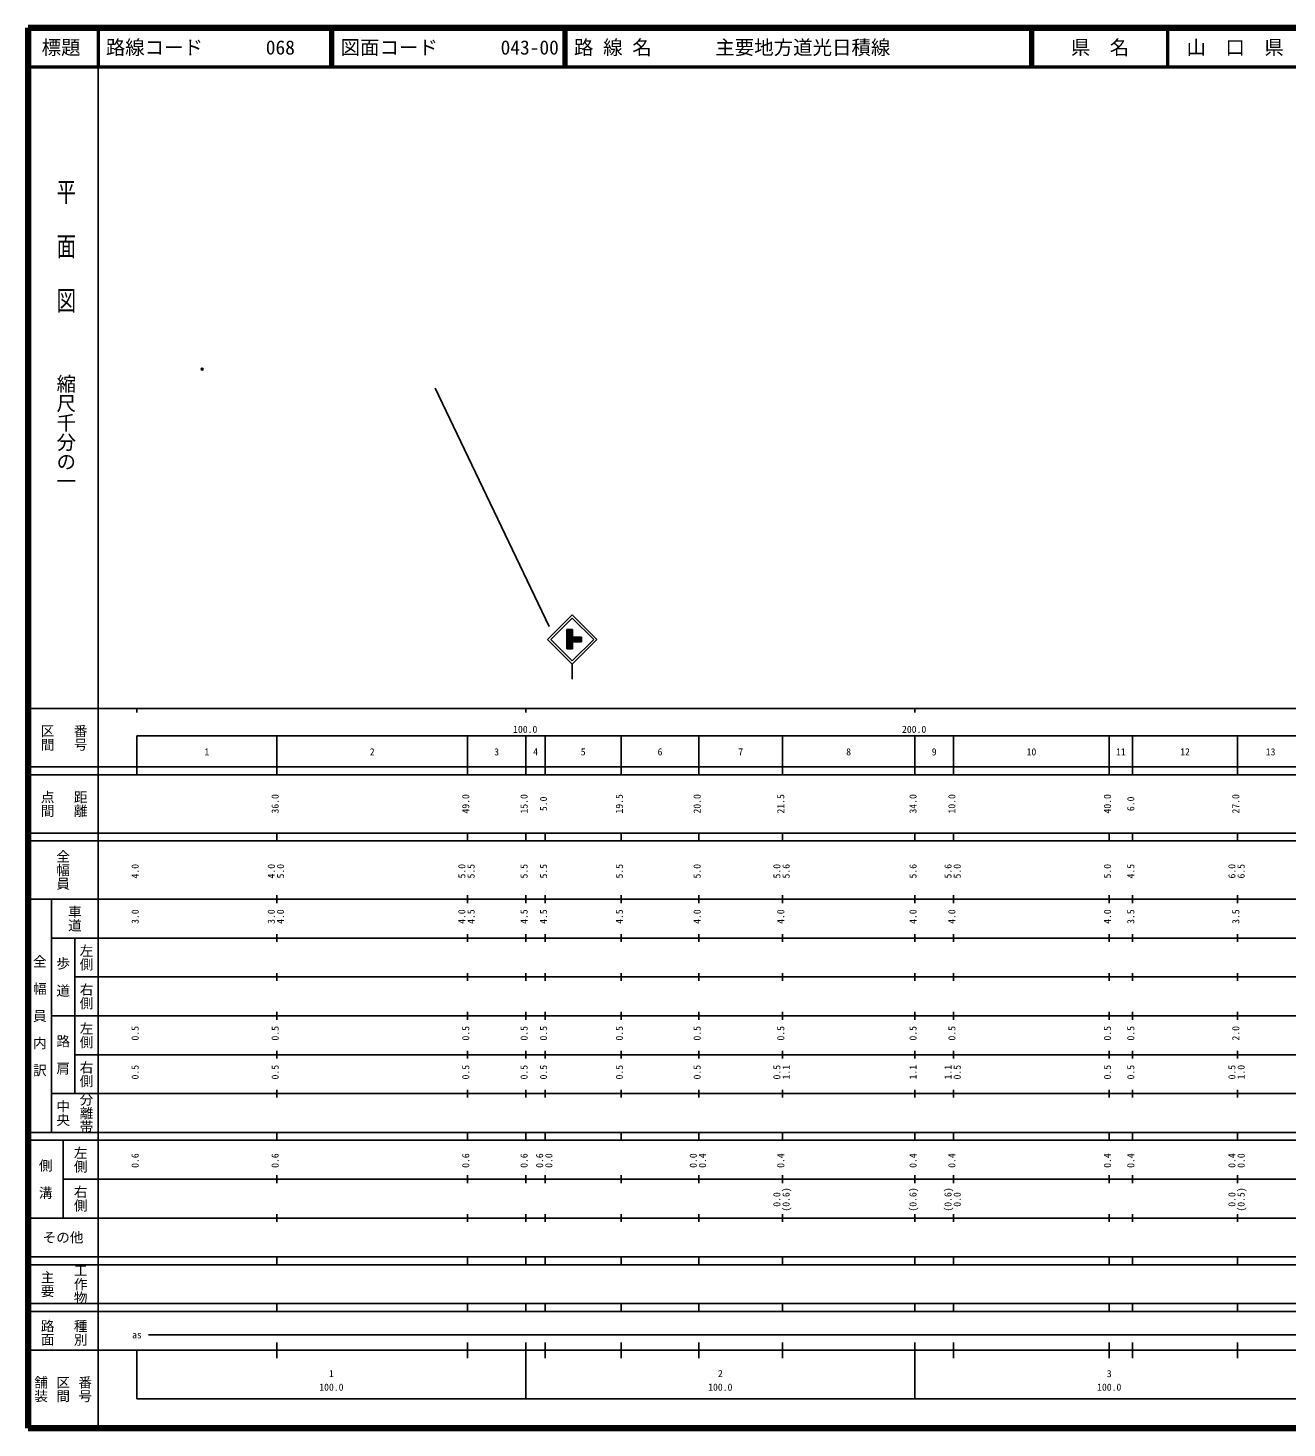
# Model space of a CAD drawing. Units: millimetres on the paper, with parts at other scales. Extents: x 40 to 680, y 20 to 380.
# Drawn here: x 40 to 363.7, y 20 to 380 of the extents above; entities that cross this region are included whole.
import ezdxf
from ezdxf.enums import TextEntityAlignment as Align

# ---------------------------------------------------------------- set-up
doc = ezdxf.new("R2010")
doc.units = ezdxf.units.MM
doc.header["$PDMODE"] = 32
doc.header["$PDSIZE"] = 0.5
doc.layers.add('M-OTRS', color=6, linetype='Continuous')
doc.layers.add('M-TTL-TXT', color=7, linetype='Continuous')
for name, color, linetype, lineweight in [('M-STR-STRC', 7, 'Continuous', 25), ('M-TTL', 2, 'Continuous', 140), ('M-TTL-BAND', 7, 'Continuous', 25), ('M-TTL-LINE', 7, 'Continuous', 50)]:
    doc.layers.add(name, color=color, linetype=linetype, lineweight=lineweight)
doc.styles.add('@ＭＳ ゴシック', font='')
doc.styles.add('ＭＳ ゴシック', font='')
doc.styles.get('@ＭＳ ゴシック').set_extended_font_data('@MS Gothic')
doc.styles.get('ＭＳ ゴシック').set_extended_font_data('MS Gothic')

msp = doc.modelspace()

# ---------------------------------------------------------------- hatches: boundary and pattern name
at = {"layer": 'M-STR-STRC'}
h = msp.add_hatch(dxfattribs=at)
h.set_pattern_fill('USER', color=256, style=0, pattern_type=2)
h.set_pattern_definition([(225, (180.014, 225.352), (0.07071, -0.07071), [])])
h.paths.add_polyline_path([(178.576, 220.366), (180.014, 220.366), (180.014, 222.188), (182.315, 222.188), (182.315, 223.338), (180.014, 223.338), (180.014, 225.352), (178.576, 225.352)])

# ---------------------------------------------------------------- linework, layer by layer
at = {"layer": 'M-OTRS'}
msp.add_point((84.81, 292.292), dxfattribs=at)
at = {"layer": 'M-STR-STRC'}
for p, q in [((144.677, 287.401), (173.998, 226.103)), ((179.935, 229.128), (173.571, 222.764)), ((179.935, 228.28), (174.42, 222.764)), ((186.299, 222.764), (179.935, 229.128)), ((185.451, 222.764), (179.935, 228.28)), ((178.576, 225.352), (178.576, 220.366)), ((180.014, 225.352), (178.576, 225.352)), ((180.014, 223.338), (180.014, 225.352)), ((180.014, 223.338), (182.315, 223.338)), ((182.315, 223.338), (182.315, 222.188)), ((179.935, 216.4), (173.571, 222.764)), ((179.935, 217.249), (174.42, 222.764)), ((178.576, 220.366), (180.014, 220.366)), ((179.935, 216.4), (186.299, 222.764)), ((179.935, 217.249), (185.451, 222.764)), ((180.014, 220.366), (180.014, 222.188)), ((180.014, 222.188), (182.315, 222.188)), ((179.935, 212.581), (179.935, 216.4))]:
    msp.add_line(p, q, dxfattribs=at)
at = {"layer": 'M-TTL'}
for p, q in [((40, 380), (40, 20)), ((680, 380), (40, 380)), ((40, 20), (680, 20))]:
    msp.add_line(p, q, dxfattribs=at)
at = {"layer": 'M-TTL-BAND'}
for p, q in [((58, 370), (58, 20)), ((40, 205), (579, 205)), ((68, 205), (68, 204)), ((168, 205), (168, 204)), ((268, 205), (268, 204)), ((68, 198), (579, 198)), ((68, 198), (68, 188)), ((104, 188), (104, 198)), ((153, 188), (153, 198)), ((168, 188), (168, 198)), ((173, 188), (173, 198)), ((192.5, 188), (192.5, 198)), ((212.5, 188), (212.5, 198)), ((234, 188), (234, 198)), ((268, 188), (268, 198)), ((278, 188), (278, 198)), ((318, 188), (318, 198)), ((324, 188), (324, 198)), ((351, 188), (351, 198)), ((40, 190), (579, 190)), ((40, 188), (579, 188)), ((40, 173), (579, 173)), ((104, 171), (104, 173)), ((153, 171), (153, 173)), ((168, 171), (168, 173)), ((173, 171), (173, 173)), ((192.5, 171), (192.5, 173)), ((212.5, 171), (212.5, 173)), ((234, 171), (234, 173)), ((268, 171), (268, 173)), ((278, 171), (278, 173)), ((318, 171), (318, 173)), ((324, 171), (324, 173)), ((351, 171), (351, 173)), ((40, 171), (579, 171)), ((40, 156), (579, 156)), ((46, 96), (46, 156)), ((104, 155), (104, 157)), ((153, 155), (153, 157)), ((168, 155), (168, 157)), ((173, 155), (173, 157)), ((192.5, 155), (192.5, 157)), ((212.5, 155), (212.5, 157)), ((234, 155), (234, 157)), ((268, 155), (268, 157)), ((278, 155), (278, 157)), ((318, 155), (318, 157)), ((324, 155), (324, 157)), ((351, 155), (351, 157)), ((46, 146), (579, 146)), ((52, 146), (52, 106)), ((104, 145), (104, 147)), ((153, 145), (153, 147)), ((168, 145), (168, 147)), ((173, 145), (173, 147)), ((192.5, 145), (192.5, 147)), ((212.5, 145), (212.5, 147)), ((234, 145), (234, 147)), ((268, 145), (268, 147)), ((278, 145), (278, 147)), ((318, 145), (318, 147)), ((324, 145), (324, 147)), ((351, 145), (351, 147)), ((104, 135), (104, 137)), ((153, 135), (153, 137)), ((168, 135), (168, 137)), ((173, 135), (173, 137)), ((192.5, 135), (192.5, 137)), ((212.5, 135), (212.5, 137)), ((234, 135), (234, 137)), ((268, 135), (268, 137)), ((278, 135), (278, 137)), ((318, 135), (318, 137)), ((324, 135), (324, 137)), ((351, 135), (351, 137)), ((52, 136), (579, 136)), ((46, 126), (579, 126)), ((104, 125), (104, 127)), ((153, 125), (153, 127)), ((168, 125), (168, 127)), ((173, 125), (173, 127)), ((192.5, 125), (192.5, 127)), ((212.5, 125), (212.5, 127)), ((234, 125), (234, 127)), ((268, 125), (268, 127)), ((278, 125), (278, 127)), ((318, 125), (318, 127)), ((324, 125), (324, 127)), ((351, 125), (351, 127)), ((52, 116), (579, 116)), ((104, 115), (104, 117)), ((153, 115), (153, 117)), ((168, 115), (168, 117)), ((173, 115), (173, 117)), ((192.5, 115), (192.5, 117)), ((212.5, 115), (212.5, 117)), ((234, 115), (234, 117)), ((268, 115), (268, 117)), ((278, 115), (278, 117)), ((318, 115), (318, 117)), ((324, 115), (324, 117)), ((351, 115), (351, 117)), ((46, 106), (579, 106)), ((104, 105), (104, 107)), ((153, 105), (153, 107)), ((168, 105), (168, 107)), ((173, 105), (173, 107)), ((192.5, 105), (192.5, 107)), ((212.5, 105), (212.5, 107)), ((234, 105), (234, 107)), ((268, 105), (268, 107)), ((278, 105), (278, 107)), ((318, 105), (318, 107)), ((324, 105), (324, 107)), ((351, 105), (351, 107)), ((40, 96), (579, 96)), ((40, 94), (579, 94)), ((49, 94), (49, 74)), ((104, 94), (104, 96)), ((153, 94), (153, 96)), ((168, 94), (168, 96)), ((173, 94), (173, 96)), ((192.5, 94), (192.5, 96)), ((212.5, 94), (212.5, 96)), ((234, 94), (234, 96)), ((268, 94), (268, 96)), ((278, 94), (278, 96)), ((318, 94), (318, 96)), ((324, 94), (324, 96)), ((351, 94), (351, 96)), ((49, 84), (579, 84)), ((104, 83), (104, 85)), ((153, 83), (153, 85)), ((168, 83), (168, 85)), ((173, 83), (173, 85)), ((192.5, 83), (192.5, 85)), ((212.5, 83), (212.5, 85)), ((234, 83), (234, 85)), ((268, 83), (268, 85)), ((278, 83), (278, 85)), ((318, 83), (318, 85)), ((324, 83), (324, 85)), ((351, 83), (351, 85)), ((40, 74), (579, 74)), ((104, 73), (104, 75)), ((153, 73), (153, 75)), ((168, 73), (168, 75)), ((173, 73), (173, 75)), ((192.5, 73), (192.5, 75)), ((212.5, 73), (212.5, 75)), ((234, 73), (234, 75)), ((268, 73), (268, 75)), ((278, 73), (278, 75)), ((318, 73), (318, 75)), ((324, 73), (324, 75)), ((351, 73), (351, 75)), ((40, 64), (579, 64)), ((40, 62), (579, 62)), ((104, 62), (104, 64)), ((153, 62), (153, 64)), ((168, 62), (168, 64)), ((173, 62), (173, 64)), ((192.5, 62), (192.5, 64)), ((212.5, 62), (212.5, 64)), ((234, 62), (234, 64)), ((268, 62), (268, 64)), ((278, 62), (278, 64)), ((318, 62), (318, 64)), ((324, 62), (324, 64)), ((351, 62), (351, 64)), ((40, 52), (579, 52)), ((104, 50), (104, 52)), ((153, 50), (153, 52)), ((168, 50), (168, 52)), ((173, 50), (173, 52)), ((192.5, 50), (192.5, 52)), ((212.5, 50), (212.5, 52)), ((234, 50), (234, 52)), ((268, 50), (268, 52)), ((278, 50), (278, 52)), ((318, 50), (318, 52)), ((324, 50), (324, 52)), ((351, 50), (351, 52)), ((40, 50), (579, 50)), ((71, 44), (505, 44)), ((40, 40), (579, 40)), ((68, 40), (68, 27.5)), ((104, 38), (104, 42)), ((153, 38), (153, 42)), ((168, 27.5), (168, 42)), ((173, 38), (173, 42)), ((192.5, 38), (192.5, 42)), ((212.5, 38), (212.5, 42)), ((234, 38), (234, 42)), ((268, 27.5), (268, 42)), ((278, 38), (278, 42)), ((318, 38), (318, 42)), ((324, 38), (324, 42)), ((351, 38), (351, 42)), ((68, 27.5), (579, 27.5))]:
    msp.add_line(p, q, dxfattribs=at)
at = {"layer": 'M-TTL-LINE'}
for p, q in [((58, 380), (58, 370)), ((117.75, 380), (117.75, 370)), ((118.25, 380), (118.25, 370)), ((177.75, 380), (177.75, 370)), ((178.25, 380), (178.25, 370)), ((297.75, 380), (297.75, 370)), ((298.25, 380), (298.25, 370)), ((333, 380), (333, 370)), ((40, 370), (680, 370))]:
    msp.add_line(p, q, dxfattribs=at)

# ---------------------------------------------------------------- texts
at = {"layer": 'M-TTL-BAND', "style": '@ＭＳ ゴシック', "width": 1.4}
msp.add_text('平  面  図', height=3.666, rotation=270, dxfattribs=at).set_placement((49.777, 306.475), align=Align.MIDDLE_RIGHT)
at = {"layer": 'M-TTL-BAND', "style": '@ＭＳ ゴシック'}
msp.add_text('縮尺千分の一', height=3.666, rotation=270, dxfattribs=at).set_placement((49.777, 261.03), align=Align.MIDDLE_RIGHT)
for s, p in [('区間', (45, 197.5)), ('番号', (53.5, 197.5)), ('点間', (45, 180.5)), ('距離', (53.5, 180.5)), ('全幅員', (49, 163.5)), ('車道', (52, 151)), ('左側', (55, 141)), ('全\u3000幅\u3000員\u3000内\u3000訳', (43, 126)), ('歩\u3000道', (49, 136)), ('右側', (55, 131)), ('左側', (55, 121)), ('路\u3000肩', (49, 116)), ('右側', (55, 111)), ('分離帯', (55, 101)), ('中央', (49, 101)), ('左側', (53.5, 89)), ('側\u3000溝', (44.5, 84)), ('右側', (53.5, 79)), ('工作物', (53.5, 57)), ('主要', (45, 57)), ('路面', (45, 44.5)), ('種別', (53.5, 44.5)), ('舗装', (43.333, 30)), ('区間', (49, 30)), ('番号', (54.667, 30))]:
    msp.add_text(s, height=2.566, rotation=270, dxfattribs=at).set_placement(p, align=Align.MIDDLE_CENTER)
at = {"layer": 'M-TTL-BAND', "style": 'ＭＳ ゴシック'}
for s, p in [('100.0', (167.844, 198.195)), ('200.0', (267.844, 198.195)), ('1', (86, 192.405)), ('2', (128.5, 192.405)), ('3', (160.5, 192.405)), ('4', (170.5, 192.405)), ('5', (182.75, 192.405)), ('6', (202.5, 192.405)), ('7', (223.25, 192.405)), ('8', (251, 192.405)), ('9', (273, 192.405)), ('10', (298, 192.405)), ('11', (321, 192.405)), ('12', (337.5, 192.405)), ('13', (359.5, 192.405)), ('as', (68, 42.5)), ('1', (118, 32.523)), ('2', (218, 32.523)), ('3', (318, 32.523)), ('100.0', (118, 29.033)), ('100.0', (218, 29.033)), ('100.0', (318, 29.033))]:
    msp.add_text(s, height=1.833, dxfattribs=at).set_placement(p, align=Align.BOTTOM_CENTER)
for s, p in [('36.0', (105, 180.5)), ('49.0', (154, 180.5)), ('15.0', (169, 180.5)), ('5.0', (174, 180.5)), ('19.5', (193.5, 180.5)), ('20.0', (213.5, 180.5)), ('21.5', (235, 180.5)), ('34.0', (269, 180.5)), ('10.0', (279, 180.5)), ('40.0', (319, 180.5)), ('6.0', (325, 180.5)), ('27.0', (352, 180.5)), ('4.0', (69, 163.174)), ('4.0', (104, 163.174)), ('5.0', (106.37, 163.174)), ('5.0', (153, 163.174)), ('5.5', (155.37, 163.174)), ('5.5', (169, 163.174)), ('5.5', (174, 163.174)), ('5.5', (193.5, 163.174)), ('5.0', (213.5, 163.174)), ('5.0', (234, 163.174)), ('5.6', (236.37, 163.174)), ('5.6', (269, 163.174)), ('5.6', (278, 163.174)), ('5.0', (280.37, 163.174)), ('5.0', (319, 163.174)), ('4.5', (325, 163.174)), ('6.0', (351, 163.174)), ('6.5', (353.37, 163.174)), ('3.0', (69, 151.5)), ('3.0', (104, 151.5)), ('4.0', (106.37, 151.5)), ('4.0', (153, 151.5)), ('4.5', (155.37, 151.5)), ('4.5', (169, 151.5)), ('4.5', (174, 151.5)), ('4.5', (193.5, 151.5)), ('4.0', (213.5, 151.5)), ('4.0', (235, 151.5)), ('4.0', (269, 151.5)), ('4.0', (279, 151.5)), ('4.0', (319, 151.5)), ('3.5', (325, 151.5)), ('3.5', (352, 151.5)), ('0.5', (69, 121.5)), ('0.5', (105, 121.5)), ('0.5', (154, 121.5)), ('0.5', (169, 121.5)), ('0.5', (174, 121.5)), ('0.5', (193.5, 121.5)), ('0.5', (213.5, 121.5)), ('0.5', (235, 121.5)), ('0.5', (269, 121.5)), ('0.5', (279, 121.5)), ('0.5', (319, 121.5)), ('0.5', (325, 121.5)), ('2.0', (352, 121.5)), ('0.5', (69, 111.5)), ('0.5', (105, 111.5)), ('0.5', (154, 111.5)), ('0.5', (169, 111.5)), ('0.5', (174, 111.5)), ('0.5', (193.5, 111.5)), ('0.5', (213.5, 111.5)), ('0.5', (234, 111.5)), ('1.1', (236.37, 111.5)), ('1.1', (269, 111.5)), ('1.1', (278, 111.5)), ('0.5', (280.37, 111.5)), ('0.5', (319, 111.5)), ('0.5', (325, 111.5)), ('0.5', (351, 111.5)), ('1.0', (353.37, 111.5)), ('0.6', (69, 88.764)), ('0.6', (105, 88.764)), ('0.6', (154, 88.764)), ('0.6', (169, 88.764)), ('0.6', (173, 88.764)), ('0.0', (175.37, 88.764)), ('0.0', (212.5, 88.764)), ('0.4', (214.87, 88.764)), ('0.4', (235, 88.764)), ('0.4', (269, 88.764)), ('0.4', (279, 88.764)), ('0.4', (319, 88.764)), ('0.4', (325, 88.764)), ('0.4', (351, 88.764)), ('0.0', (353.37, 88.764)), ('0.0', (234, 78.764)), ('(0.6)', (236.37, 78.764)), ('(0.6)', (269, 78.764)), ('(0.6)', (278, 78.764)), ('0.0', (280.37, 78.764)), ('0.0', (351, 78.764)), ('(0.5)', (353.37, 78.764))]:
    msp.add_text(s, height=1.833, rotation=90, dxfattribs=at).set_placement(p, align=Align.BOTTOM_CENTER)
msp.add_text('その他', height=2.566, dxfattribs=at).set_placement((49, 69), align=Align.MIDDLE_CENTER)
at = {"layer": 'M-TTL-TXT', "style": 'ＭＳ ゴシック'}
for s, p in [('標題', (48.5, 375)), ('県\u3000名', (315.625, 375)), ('山\u3000口\u3000県', (350.375, 375))]:
    msp.add_text(s, height=3.666, dxfattribs=at).set_placement(p, align=Align.MIDDLE_CENTER)
for s, p in [('路線コード', (60, 375)), ('068', (101.142, 375)), ('068', (101.142, 375)), ('068', (101.142, 375)), ('図面コード', (120.38, 375)), ('043-00', (161.521, 375)), ('路 線 名', (180.38, 375)), ('主要地方道光日積線', (216.734, 375))]:
    msp.add_text(s, height=3.666, dxfattribs=at).set_placement(p, align=Align.MIDDLE_LEFT)

doc.saveas('drawing.dxf')
